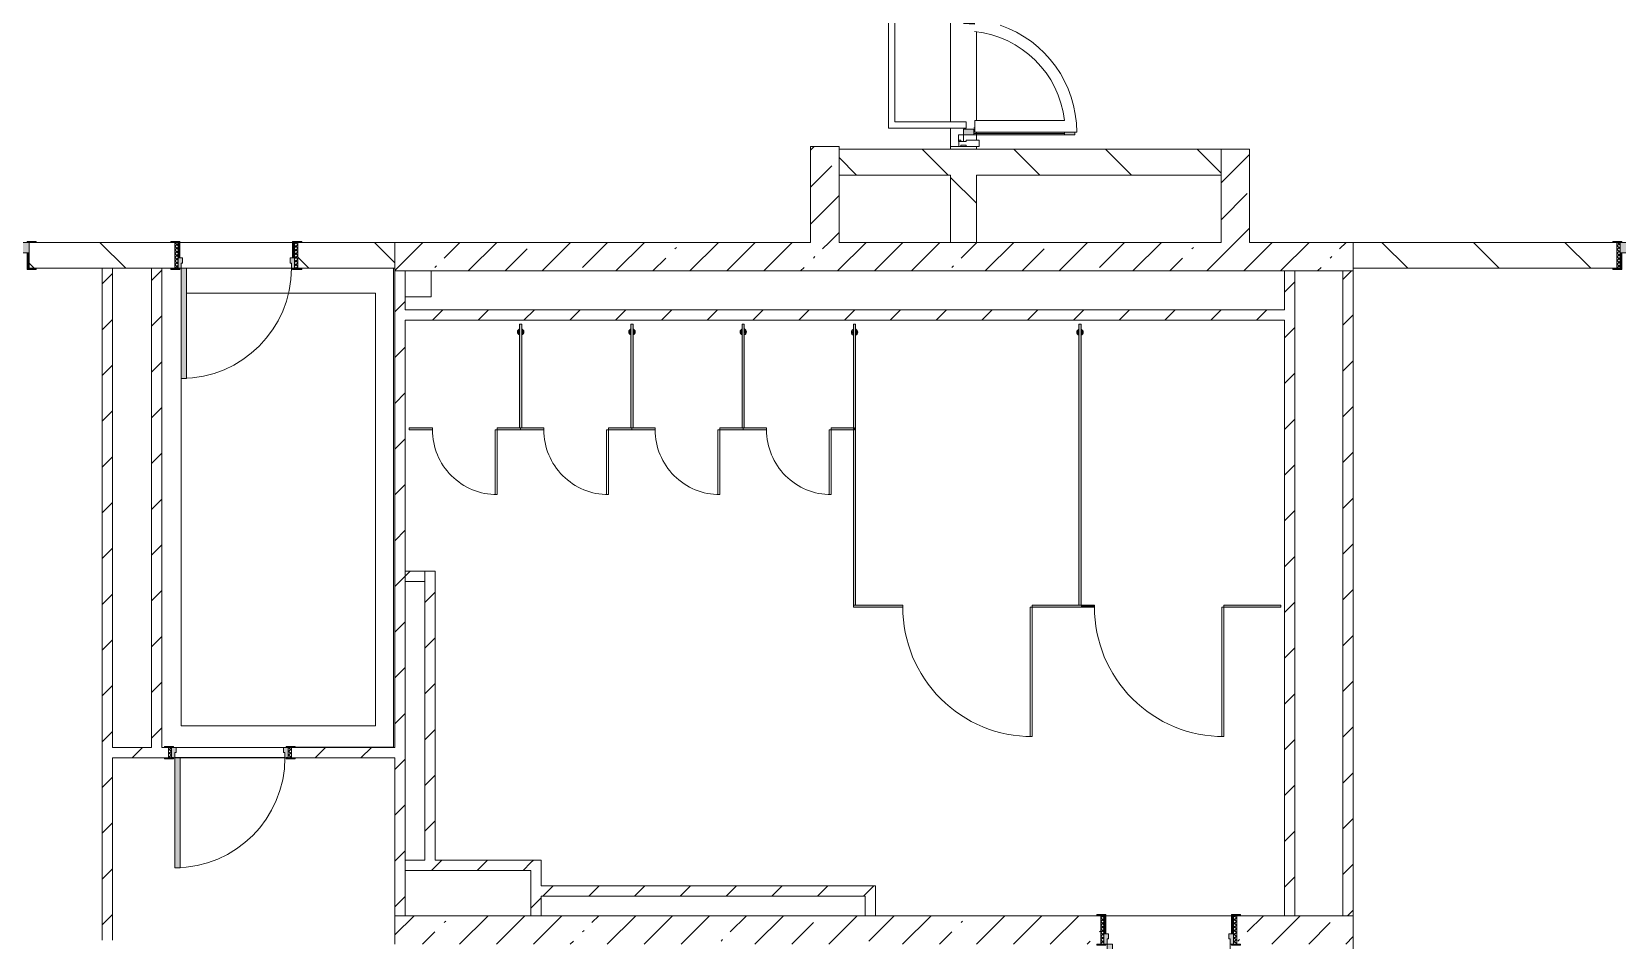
# Model space of a CAD drawing. Header units: millimetres. Extents: x 35363 to 232034, y -8553 to 29000.
# Drawn here: x 196429 to 208673, y 5210 to 12227 of the extents above; entities that cross this region are included whole.
import ezdxf

# ---------------------------------------------------------------- set-up
doc = ezdxf.new("R2010")
doc.units = ezdxf.units.MM
for name, color, linetype, lineweight in [('A-DETL-1', 7, 'Continuous', 5), ('A-DOOR-7', 7, 'Continuous', 5), ('A-GENM', 7, 'Continuous', 5), ('A-GLAZ-CWMG-2', 7, 'Continuous', 5), ('A-WALL', 7, 'Continuous', 9), ('I-WALL-3', 7, 'Continuous', 5)]:
    doc.layers.add(name, color=color, linetype=linetype, lineweight=lineweight)
for name, color, linetype, lineweight, true_color in [('A-DETL-GENF-2', 7, 'Continuous', 5, 0xe2e2e2), ('A-DETL-GENF-3', 7, 'Continuous', 5, 0xaaaaaa), ('A-DOOR-3', 7, 'Continuous', 5, 0xaaaaaa), ('A-DOOR-4', 7, 'Continuous', 5, 0xe2e2e2), ('A-DOOR-FRAM-4', 7, 'Continuous', 5, 0xe2e2e2), ('A-DOOR-FRAM-5', 7, 'Continuous', 5, 0xaaaaaa), ('A-FLOR-1', 7, 'Continuous', 5, 0xaaaaaa), ('A-GENM-2', 7, 'Continuous', 5, 0xe2ddcd)]:
    doc.layers.add(name, color=color, linetype=linetype, lineweight=lineweight, true_color=true_color)
pattern_1 = [(45, (105024.03, 0), (-176.7767, 176.7767), [])]
pattern_2 = [(45, (105024.03, 0), (-285.1231, 285.1231), []), (45, (105309.15, 0), (-285.1231, 285.1231), [504.031, -100.806, 16.764, -84.042])]
pattern_3 = [(135, (105024.03, 0), (-353.5534, -353.5534), [])]

# ---------------------------------------------------------------- blocks, each defined once
blk = doc.blocks.new('110_Дверь_СКБ_1Ст_Внутренняя1 - Д-7а_л__950x2100h_Туалет-V118-2_6_2_птичка')
at = {"layer": 'A-DOOR-3'}
h = blk.add_hatch(dxfattribs=at)
h.set_pattern_fill('FP_124', color=256, style=0, pattern_type=2)
h.set_pattern_definition([(135, (1776.41, 174.685), (-14.14214, -14.14214), []), (225, (1776.41, 174.685), (14.14214, -14.14214), [])])
h.paths.add_polyline_path([(537.5, 110), (512.5, 110), (512.5, -110), (537.5, -110)])
at = {"layer": 'A-DOOR-4'}
h = blk.add_hatch(color=256, dxfattribs=at)
h.paths.add_polyline_path([(487.5, 110), (487.5, 70), (477.5, 70), (477.5, 30), (512.5, 30), (512.5, 110)])
h.paths.add_polyline_path([(-462.5, 110), (-487.5, 110), (-487.5, 30), (-452.5, 30), (-452.5, 70), (-462.5, 70)])
at = {"layer": 'A-DOOR-FRAM-4'}
for points in [[(447.5, 1060), (447.5, 110), (487.5, 110), (487.5, 1060)], [(-472.5, 118), (-542.5, 118), (-542.5, 110), (-472.5, 110)], [(-472.5, 30), (-487.5, 30), (-487.5, -110), (-472.5, -110)], [(567.5, 118), (497.5, 118), (497.5, 110), (567.5, 110)], [(512.5, 30), (497.5, 30), (497.5, -110), (512.5, -110)], [(-472.5, -110), (-542.5, -110), (-542.5, -118), (-472.5, -118)], [(567.5, -110), (497.5, -110), (497.5, -118), (567.5, -118)]]:
    blk.add_hatch(color=256, dxfattribs=at).paths.add_polyline_path(points)
at = {"layer": 'A-DOOR-FRAM-5'}
h = blk.add_hatch(dxfattribs=at)
h.set_pattern_fill('FP_125', color=256, style=0, pattern_type=2)
h.set_pattern_definition([(45, (-346.384, 174.685), (-14.1421, 14.1421), []), (135, (-346.384, 174.685), (-14.1421, -14.1421), [])])
h.paths.add_polyline_path([(-510.2, 110), (-512.5, 110), (-510.2, -110), (-487.5, -110), (-487.5, 110)])
at = {"layer": 'A-DOOR-3'}
for p, q in [((487.5, 1060), (447.5, 1060)), ((447.5, 1060), (447.5, 110)), ((487.5, 110), (487.5, 1060)), ((447.5, 110), (487.5, 110))]:
    blk.add_line(p, q, dxfattribs=at)
blk.add_arc((487.5, 110), 950, 90, 180, dxfattribs=at)
at = {"layer": 'A-DOOR-FRAM-5'}
for p, q in [((-472.5, 118), (-542.5, 118)), ((-542.5, 118), (-542.5, 110)), ((-542.5, 110), (-472.5, 110)), ((-487.5, 110), (-512.5, 110)), ((-512.5, 110), (-512.5, -110)), ((-462.5, 110), (-487.5, 110)), ((-487.5, 110), (-487.5, 30)), ((-487.5, -110), (-487.5, 110)), ((-472.5, 110), (-487.5, 110)), ((-487.5, 110), (-487.5, 109)), ((-487.5, 109), (-472.5, 109)), ((-487.5, 30), (-452.5, 30)), ((-472.5, 30), (-487.5, 30)), ((-487.5, 30), (-487.5, -110)), ((-472.5, 110), (-472.5, 118)), ((-472.5, 109), (-472.5, 110)), ((-472.5, -110), (-472.5, 30)), ((-462.5, 70), (-462.5, 110)), ((-452.5, 70), (-462.5, 70)), ((-452.5, 30), (-452.5, 70)), ((487.5, 70), (477.5, 70)), ((477.5, 70), (477.5, 30)), ((477.5, 30), (512.5, 30)), ((487.5, 110), (487.5, 70)), ((512.5, 110), (487.5, 110)), ((567.5, 118), (497.5, 118)), ((497.5, 118), (497.5, 110)), ((512.5, 110), (497.5, 110)), ((497.5, 110), (497.5, 109)), ((497.5, 110), (567.5, 110)), ((497.5, 109), (512.5, 109)), ((512.5, 30), (497.5, 30)), ((497.5, 30), (497.5, -110)), ((512.5, 30), (512.5, 110)), ((537.5, 110), (512.5, 110)), ((512.5, 110), (512.5, -110)), ((512.5, 109), (512.5, 110)), ((512.5, -110), (512.5, 30)), ((537.5, -110), (537.5, 110)), ((567.5, 110), (567.5, 118)), ((-472.5, -110), (-542.5, -110)), ((-542.5, -110), (-542.5, -118)), ((-542.5, -118), (-472.5, -118)), ((-512.5, -110), (-487.5, -110)), ((-487.5, -110), (-472.5, -110)), ((-472.5, -118), (-472.5, -110)), ((497.5, -110), (512.5, -110)), ((567.5, -110), (497.5, -110)), ((497.5, -110), (497.5, -118)), ((497.5, -118), (567.5, -118)), ((512.5, -110), (537.5, -110)), ((567.5, -118), (567.5, -110))]:
    blk.add_line(p, q, dxfattribs=at)
blk = doc.blocks.new('110_Дверь_СКБ_2Ст - Д-2а_п_ Из коридора на лестницу-32215207-2_6_2_птичка')
at = {"layer": 'A-DOOR-4'}
for points in [[(-587.5, 100), (-587.5, 1000), (-637.5, 1000), (-637.5, 100)], [(662.5, 100), (662.5, 500), (612.5, 500), (612.5, 100)], [(712.5, -100), (712.5, 20), (697.5, 20), (697.5, -100)]]:
    blk.add_hatch(color=256, dxfattribs=at).paths.add_polyline_path(points)
h = blk.add_hatch(color=256, dxfattribs=at)
h.paths.add_polyline_path([(652.5, 20), (712.5, 20), (712.5, 100), (662.5, 100), (662.5, 50), (652.5, 50)])
h.paths.add_polyline_path([(-687.5, 20), (-627.5, 20), (-627.5, 50), (-637.5, 50), (-637.5, 100), (-687.5, 100)])
at = {"layer": 'A-DOOR-FRAM-4'}
for points in [[(-672.5, 100), (-672.5, 108), (-742.5, 108), (-742.5, 100)], [(-672.5, -100), (-672.5, 20), (-687.5, 20), (-687.5, -100)], [(767.5, 100), (767.5, 108), (697.5, 108), (697.5, 100)], [(-672.5, -108), (-672.5, -100), (-742.5, -100), (-742.5, -108)], [(767.5, -108), (767.5, -100), (697.5, -100), (697.5, -108)]]:
    blk.add_hatch(color=256, dxfattribs=at).paths.add_polyline_path(points)
at = {"layer": 'A-DOOR-3'}
for p, q in [((-637.5, 1000), (-637.5, 100)), ((-587.5, 1000), (-637.5, 1000)), ((-587.5, 100), (-587.5, 1000)), ((662.5, 500), (612.5, 500)), ((612.5, 500), (612.5, 100)), ((662.5, 100), (662.5, 500)), ((-637.5, 100), (-587.5, 100)), ((612.5, 100), (662.5, 100))]:
    blk.add_line(p, q, dxfattribs=at)
for centre, radius, start, end in [((-637.5, 100), 900, 0, 90), ((662.5, 100), 400, 90, 180)]:
    blk.add_arc(centre, radius, start, end, dxfattribs=at)
at = {"layer": 'A-DOOR-FRAM-5'}
for p, q in [((-672.5, 108), (-742.5, 108)), ((-742.5, 108), (-742.5, 100)), ((-742.5, 100), (-672.5, 100)), ((-637.5, 100), (-687.5, 100)), ((-687.5, 100), (-687.5, 20)), ((-687.5, 20), (-627.5, 20)), ((-672.5, 20), (-687.5, 20)), ((-687.5, 20), (-687.5, -100)), ((-672.5, 100), (-672.5, 108)), ((-672.5, -100), (-672.5, 20)), ((-637.5, 50), (-637.5, 100)), ((-627.5, 50), (-637.5, 50)), ((-627.5, 20), (-627.5, 50)), ((662.5, 50), (652.5, 50)), ((652.5, 50), (652.5, 20)), ((652.5, 20), (712.5, 20)), ((662.5, 100), (662.5, 50)), ((712.5, 100), (662.5, 100)), ((767.5, 108), (697.5, 108)), ((697.5, 108), (697.5, 100)), ((697.5, 100), (767.5, 100)), ((712.5, 20), (697.5, 20)), ((697.5, 20), (697.5, -100)), ((712.5, 20), (712.5, 100)), ((712.5, -100), (712.5, 20)), ((767.5, 100), (767.5, 108)), ((-672.5, -100), (-742.5, -100)), ((-742.5, -100), (-742.5, -108)), ((-742.5, -108), (-672.5, -108)), ((-687.5, -100), (-672.5, -100)), ((-672.5, -108), (-672.5, -100)), ((697.5, -100), (712.5, -100)), ((767.5, -100), (697.5, -100)), ((697.5, -100), (697.5, -108)), ((697.5, -108), (767.5, -108)), ((767.5, -108), (767.5, -100))]:
    blk.add_line(p, q, dxfattribs=at)
blk = doc.blocks.new('110_Дверь_СКБ_1Ст_Внутренняя1 - Д-8 950x2100h_охрана-V121-2_6_2_птичка')
at = {"layer": 'A-DOOR-3'}
h = blk.add_hatch(dxfattribs=at)
h.set_pattern_fill('FP_96', color=256, style=0, pattern_type=2)
h.set_pattern_definition([(135, (1826.41, 164.685), (-14.14214, -14.14214), []), (225, (1826.41, 164.685), (14.14214, -14.14214), [])])
h.paths.add_polyline_path([(487.5, 100), (462.5, 100), (462.5, -100), (487.5, -100)])
at = {"layer": 'A-DOOR-4'}
h = blk.add_hatch(color=256, dxfattribs=at)
h.paths.add_polyline_path([(-437.5, 100), (-437.5, 20), (-402.5, 20), (-402.5, 60), (-412.5, 60), (-412.5, 100), (-421.3, 100)])
h.paths.add_polyline_path([(437.5, 100), (437.5, 60), (427.5, 60), (427.5, 20), (462.5, 20), (462.5, 100)])
at = {"layer": 'A-DOOR-FRAM-4'}
for points in [[(397.5, 950), (397.5, 100), (437.5, 100), (437.5, 950)], [(-492.5, 108), (-492.5, 100), (-422.5, 100), (-422.5, 108)], [(-422.5, 20), (-437.5, 20), (-437.5, -100), (-422.5, -100)], [(489.8, 108), (447.5, 108), (447.5, 100), (517.5, 100), (517.5, 108)], [(462.5, 20), (447.5, 20), (447.5, -100), (462.5, -100)], [(-492.5, -100), (-492.5, -108), (-422.5, -108), (-422.5, -100)], [(517.5, -100), (447.5, -100), (447.5, -108), (517.5, -108)]]:
    blk.add_hatch(color=256, dxfattribs=at).paths.add_polyline_path(points)
at = {"layer": 'A-DOOR-FRAM-5'}
h = blk.add_hatch(dxfattribs=at)
h.set_pattern_fill('FP_97', color=256, style=0, pattern_type=2)
h.set_pattern_definition([(45, (-296.384, 164.685), (-14.1421, 14.1421), []), (135, (-296.384, 164.685), (-14.1421, -14.1421), [])])
h.paths.add_polyline_path([(-437.5, 100), (-462.5, 100), (-462.5, -100), (-437.5, -100)])
at = {"layer": 'A-DOOR-3'}
for p, q in [((437.5, 950), (397.5, 950)), ((397.5, 950), (397.5, 100)), ((437.5, 100), (437.5, 950)), ((397.5, 100), (437.5, 100))]:
    blk.add_line(p, q, dxfattribs=at)
blk.add_arc((437.5, 100), 850, 90, 180, dxfattribs=at)
at = {"layer": 'A-DOOR-FRAM-5'}
for p, q in [((-422.5, 108), (-492.5, 108)), ((-492.5, 108), (-492.5, 100)), ((-492.5, 100), (-422.5, 100)), ((-437.5, 100), (-462.5, 100)), ((-462.5, 100), (-462.5, -100)), ((-412.5, 100), (-437.5, 100)), ((-437.5, 100), (-437.5, 20)), ((-437.5, -100), (-437.5, 100)), ((-422.5, 100), (-437.5, 100)), ((-437.5, 100), (-437.5, 99)), ((-437.5, 99), (-422.5, 99)), ((-437.5, 20), (-402.5, 20)), ((-422.5, 20), (-437.5, 20)), ((-437.5, 20), (-437.5, -100)), ((-422.5, 100), (-422.5, 108)), ((-422.5, 99), (-422.5, 100)), ((-422.5, -100), (-422.5, 20)), ((-412.5, 60), (-412.5, 100)), ((-402.5, 60), (-412.5, 60)), ((-402.5, 20), (-402.5, 60)), ((437.5, 60), (427.5, 60)), ((427.5, 60), (427.5, 20)), ((427.5, 20), (462.5, 20)), ((437.5, 100), (437.5, 60)), ((462.5, 100), (437.5, 100)), ((517.5, 108), (447.5, 108)), ((447.5, 108), (447.5, 100)), ((462.5, 100), (447.5, 100)), ((447.5, 100), (447.5, 99)), ((447.5, 100), (517.5, 100)), ((447.5, 99), (462.5, 99)), ((462.5, 20), (447.5, 20)), ((447.5, 20), (447.5, -100)), ((462.5, 20), (462.5, 100)), ((487.5, 100), (462.5, 100)), ((462.5, 100), (462.5, -100)), ((462.5, 99), (462.5, 100)), ((462.5, -100), (462.5, 20)), ((487.5, -100), (487.5, 100)), ((517.5, 100), (517.5, 108)), ((-422.5, -100), (-492.5, -100)), ((-492.5, -100), (-492.5, -108)), ((-492.5, -108), (-422.5, -108)), ((-462.5, -100), (-437.5, -100)), ((-437.5, -100), (-422.5, -100)), ((-422.5, -108), (-422.5, -100)), ((447.5, -100), (462.5, -100)), ((517.5, -100), (447.5, -100)), ((447.5, -100), (447.5, -108)), ((447.5, -108), (517.5, -108)), ((462.5, -100), (487.5, -100)), ((517.5, -108), (517.5, -100))]:
    blk.add_line(p, q, dxfattribs=at)
blk = doc.blocks.new('110_Дверь_СКБ_1Ст_Внутренняя1 - Д-8 950x2100h_охрана-V122-2_6_2_птичка')
at = {"layer": 'A-DOOR-3'}
h = blk.add_hatch(dxfattribs=at)
h.set_pattern_fill('FP_128', color=256, style=0, pattern_type=2)
h.set_pattern_definition([(135, (1826.41, 104.685), (-14.14214, -14.14214), []), (225, (1826.41, 104.685), (14.14214, -14.14214), [])])
h.paths.add_polyline_path([(487, 40), (462, 40), (462, -40), (487, -40)])
at = {"layer": 'A-DOOR-4'}
h = blk.add_hatch(color=256, dxfattribs=at)
h.paths.add_polyline_path([(440, 40), (437, 40), (437, 0), (427, 0), (427, -40), (462, -40), (462, 40)])
h.paths.add_polyline_path([(-413, 40), (-438, 40), (-438, -40), (-403, -40), (-403, 0), (-413, 0)])
at = {"layer": 'A-DOOR-FRAM-4'}
for points in [[(397, 890), (397, 40), (437, 40), (437, 890)], [(-423, 48), (-493, 48), (-493, 40), (-423, 40)], [(517, 48), (447, 48), (447, 40), (517, 40)], [(-471, -40), (-493, -40), (-493, -48), (-423, -48), (-423, -40)], [(447, -40), (447, -48), (517, -48), (517, -40)]]:
    blk.add_hatch(color=256, dxfattribs=at).paths.add_polyline_path(points)
at = {"layer": 'A-DOOR-FRAM-5'}
h = blk.add_hatch(dxfattribs=at)
h.set_pattern_fill('FP_129', color=256, style=0, pattern_type=2)
h.set_pattern_definition([(45, (-296.384, 104.685), (-14.1421, 14.1421), []), (135, (-296.384, 104.685), (-14.1421, -14.1421), [])])
h.paths.add_polyline_path([(-438, 40), (-463, 40), (-463, -40), (-438, -40)])
at = {"layer": 'A-DOOR-3'}
for p, q in [((437, 890), (397, 890)), ((397, 890), (397, 40)), ((437, 40), (437, 890)), ((397, 40), (437, 40))]:
    blk.add_line(p, q, dxfattribs=at)
blk.add_arc((437, 40), 850, 90, 180, dxfattribs=at)
at = {"layer": 'A-DOOR-FRAM-5'}
for p, q in [((-423, 48), (-493, 48)), ((-493, 48), (-493, 40)), ((-493, 40), (-423, 40)), ((-438, 40), (-463, 40)), ((-463, 40), (-463, -40)), ((-413, 40), (-438, 40)), ((-438, 40), (-438, -40)), ((-438, -40), (-438, 40)), ((-423, 40), (-438, 40)), ((-438, 40), (-438, 39)), ((-438, 39), (-423, 39)), ((-423, 40), (-423, 48)), ((-423, 39), (-423, 40)), ((-413, 0), (-413, 40)), ((-403, 0), (-413, 0)), ((-403, -40), (-403, 0)), ((437, 0), (427, 0)), ((427, 0), (427, -40)), ((437, 40), (437, 0)), ((462, 40), (437, 40)), ((517, 48), (447, 48)), ((447, 48), (447, 40)), ((462, 40), (447, 40)), ((447, 40), (447, 39)), ((447, 40), (517, 40)), ((447, 39), (462, 39)), ((462, -40), (462, 40)), ((487, 40), (462, 40)), ((462, 40), (462, -40)), ((462, 39), (462, 40)), ((487, -40), (487, 40)), ((517, 40), (517, 48)), ((-423, -40), (-493, -40)), ((-493, -40), (-493, -48)), ((-493, -48), (-423, -48)), ((-463, -40), (-438, -40)), ((-423, -39), (-438, -39)), ((-438, -39), (-438, -40)), ((-438, -40), (-403, -40)), ((-438, -40), (-423, -40)), ((-423, -40), (-423, -39)), ((-423, -48), (-423, -40)), ((427, -40), (462, -40)), ((462, -39), (447, -39)), ((447, -39), (447, -40)), ((447, -40), (462, -40)), ((517, -40), (447, -40)), ((447, -40), (447, -48)), ((447, -48), (517, -48)), ((462, -40), (462, -39)), ((462, -40), (487, -40)), ((517, -48), (517, -40))]:
    blk.add_line(p, q, dxfattribs=at)
blk = doc.blocks.new('110_Дверь_СКБ_2Ст - Д-6_л__ ДОО_Дв_1450x2100h_Дверь из раздевальной в коридор-V123-2_6_2_птичка')
at = {"layer": 'A-DOOR-3'}
h = blk.add_hatch(dxfattribs=at)
h.set_pattern_fill('FP_25', color=256, style=0, pattern_type=2)
h.set_pattern_definition([(135, (1576.41, 164.685), (-14.14214, -14.14214), []), (225, (1576.41, 164.685), (14.14214, -14.14214), [])])
h.paths.add_polyline_path([(737.5, -100), (737.5, 100), (712.5, 100), (712.5, -100)])
at = {"layer": 'A-DOOR-4'}
for points in [[(662.5, 100), (662.5, 1050), (612.5, 1050), (612.5, 100)], [(-587.5, 100), (-587.5, 450), (-637.5, 450), (-637.5, 100)]]:
    blk.add_hatch(color=256, dxfattribs=at).paths.add_polyline_path(points)
h = blk.add_hatch(color=256, dxfattribs=at)
h.paths.add_polyline_path([(652.5, 20), (712.5, 20), (712.5, 100), (662.5, 100), (662.5, 50), (652.5, 50)])
h.paths.add_polyline_path([(-687.5, 20), (-627.5, 20), (-627.5, 50), (-637.5, 50), (-637.5, 100), (-687.5, 100)])
at = {"layer": 'A-DOOR-FRAM-4'}
for points in [[(-672.5, 100), (-672.5, 108), (-742.5, 108), (-742.5, 100)], [(-672.5, -100), (-672.5, 20), (-687.5, 20), (-687.5, -100)], [(767.5, 100), (767.5, 108), (697.5, 108), (697.5, 100)], [(712.5, -100), (712.5, 20), (697.5, 20), (697.5, -100)], [(-672.5, -108), (-672.5, -100), (-742.5, -100), (-742.5, -108)], [(767.5, -108), (767.5, -100), (697.5, -100), (697.5, -108)]]:
    blk.add_hatch(color=256, dxfattribs=at).paths.add_polyline_path(points)
at = {"layer": 'A-DOOR-FRAM-5'}
h = blk.add_hatch(dxfattribs=at)
h.set_pattern_fill('FP_26', color=256, style=0, pattern_type=2)
h.set_pattern_definition([(45, (-546.384, 164.685), (-14.1421, 14.1421), []), (135, (-546.384, 164.685), (-14.1421, -14.1421), [])])
h.paths.add_polyline_path([(-687.5, -100), (-687.5, 100), (-712.5, 100), (-712.5, -100)])
at = {"layer": 'A-DOOR-3'}
for p, q in [((662.5, 1050), (612.5, 1050)), ((612.5, 1050), (612.5, 100)), ((662.5, 100), (662.5, 1050)), ((-637.5, 450), (-637.5, 100)), ((-587.5, 450), (-637.5, 450)), ((-587.5, 100), (-587.5, 450)), ((-637.5, 100), (-587.5, 100)), ((612.5, 100), (662.5, 100))]:
    blk.add_line(p, q, dxfattribs=at)
for centre, radius, start, end in [((662.5, 100), 950, 90, 180), ((-637.5, 100), 350, 360, 90)]:
    blk.add_arc(centre, radius, start, end, dxfattribs=at)
at = {"layer": 'A-DOOR-FRAM-5'}
for p, q in [((-672.5, 108), (-742.5, 108)), ((-742.5, 108), (-742.5, 100)), ((-742.5, 100), (-672.5, 100)), ((-687.5, 100), (-712.5, 100)), ((-712.5, 100), (-712.5, -100)), ((-637.5, 100), (-687.5, 100)), ((-687.5, 100), (-687.5, 20)), ((-687.5, -100), (-687.5, 100)), ((-687.5, 20), (-627.5, 20)), ((-672.5, 20), (-687.5, 20)), ((-687.5, 20), (-687.5, -100)), ((-672.5, 100), (-672.5, 108)), ((-672.5, -100), (-672.5, 20)), ((-637.5, 50), (-637.5, 100)), ((-627.5, 50), (-637.5, 50)), ((-627.5, 20), (-627.5, 50)), ((662.5, 50), (652.5, 50)), ((652.5, 50), (652.5, 20)), ((652.5, 20), (712.5, 20)), ((662.5, 100), (662.5, 50)), ((712.5, 100), (662.5, 100)), ((767.5, 108), (697.5, 108)), ((697.5, 108), (697.5, 100)), ((697.5, 100), (767.5, 100)), ((712.5, 20), (697.5, 20)), ((697.5, 20), (697.5, -100)), ((712.5, 20), (712.5, 100)), ((737.5, 100), (712.5, 100)), ((712.5, 100), (712.5, -100)), ((712.5, -100), (712.5, 20)), ((737.5, -100), (737.5, 100)), ((767.5, 100), (767.5, 108)), ((-672.5, -100), (-742.5, -100)), ((-742.5, -100), (-742.5, -108)), ((-742.5, -108), (-672.5, -108)), ((-712.5, -100), (-687.5, -100)), ((-687.5, -100), (-672.5, -100)), ((-672.5, -108), (-672.5, -100)), ((697.5, -100), (712.5, -100)), ((767.5, -100), (697.5, -100)), ((697.5, -100), (697.5, -108)), ((697.5, -108), (767.5, -108)), ((712.5, -100), (737.5, -100)), ((767.5, -108), (767.5, -100))]:
    blk.add_line(p, q, dxfattribs=at)
blk = doc.blocks.new('131_Сантехническая перегородка 7 - СП-1-V200-2_6_2_птичка')
at = {"layer": 'A-GENM-2'}
blk.add_hatch(color=256, dxfattribs=at).paths.add_polyline_path([(2166, 8), (-4, 8), (-4, -8), (2166, -8)])
at = {"layer": 'A-GENM'}
for p, q in [((2166, 8), (-4, 8)), ((-4, 8), (-4, -8)), ((2166, -8), (2166, 8)), ((-4, -8), (2166, -8))]:
    blk.add_line(p, q, dxfattribs=at)
at = {"layer": 'A-GENM', "flags": 128}
for points in [[(71, 8), (71, 9), (71, 9), (70, 9), (70, 10), (70, 10), (69, 11), (69, 11), (68, 12), (68, 12), (67, 12), (67, 13), (66, 13), (66, 13), (65, 14), (65, 14), (64, 14), (64, 14), (63, 14), (62, 15), (62, 15), (61, 15), (61, 15), (60, 15), (59, 15), (59, 15), (58, 15), (58, 15), (57, 15), (56, 15), (56, 15), (55, 15), (55, 15), (54, 14), (54, 14), (53, 14), (52, 14), (52, 13), (51, 13), (51, 13), (50, 13), (50, 12), (49, 12), (49, 11), (48, 11), (48, 11), (48, 10), (47, 10), (47, 9), (46, 9), (46, 8), (46, 8)], [(46, -8), (46, -9), (47, -9), (47, -9), (47, -10), (48, -10), (48, -11), (49, -11), (49, -12), (50, -12), (50, -12), (51, -13), (51, -13), (52, -13), (52, -14), (53, -14), (53, -14), (54, -14), (54, -14), (55, -15), (56, -15), (56, -15), (57, -15), (57, -15), (58, -15), (59, -15), (59, -15), (60, -15), (60, -15), (61, -15), (62, -15), (62, -15), (63, -15), (63, -14), (64, -14), (64, -14), (65, -14), (66, -13), (66, -13), (67, -13), (67, -13), (68, -12), (68, -12), (69, -11), (69, -11), (69, -11), (70, -10), (70, -10), (71, -9), (71, -9), (71, -8), (71, -8)]]:
    blk.add_lwpolyline(points, dxfattribs=at)
at = {"layer": 'A-GENM'}
for radius, start, end in [(24.6, 19.9113, 160.0887), (17.6, 45, 135), (17.6, 45, 135), (15.1, 45, 135), (24.6, 199.9113, 340.0887), (17.6, 225, 315), (17.6, 225, 315), (15.1, 225, 315)]:
    blk.add_arc((59, 0), radius, start, end, dxfattribs=at)
blk = doc.blocks.new('131_Сантехническая перегородка 6 - СП-1-V201-2_6_2_птичка')
at = {"layer": 'A-GENM-2'}
blk.add_hatch(color=256, dxfattribs=at).paths.add_polyline_path([(800, 8), (0, 8), (0, -8), (800, -8)])
at = {"layer": 'A-GENM'}
for p, q in [((800, 8), (0, 8)), ((0, 8), (0, -8)), ((800, -8), (800, 8)), ((0, -8), (800, -8))]:
    blk.add_line(p, q, dxfattribs=at)
at = {"layer": 'A-GENM', "flags": 128}
for points in [[(71, 8), (71, 9), (71, 9), (70, 9), (70, 10), (70, 10), (69, 11), (69, 11), (68, 12), (68, 12), (67, 12), (67, 13), (66, 13), (66, 13), (65, 14), (65, 14), (64, 14), (64, 14), (63, 14), (62, 15), (62, 15), (61, 15), (61, 15), (60, 15), (59, 15), (59, 15), (58, 15), (58, 15), (57, 15), (56, 15), (56, 15), (55, 15), (55, 15), (54, 14), (54, 14), (53, 14), (52, 14), (52, 13), (51, 13), (51, 13), (50, 13), (50, 12), (49, 12), (49, 11), (48, 11), (48, 11), (48, 10), (47, 10), (47, 9), (46, 9), (46, 8), (46, 8)], [(46, -8), (46, -9), (47, -9), (47, -9), (47, -10), (48, -10), (48, -11), (49, -11), (49, -12), (50, -12), (50, -12), (51, -13), (51, -13), (52, -13), (52, -14), (53, -14), (53, -14), (54, -14), (54, -14), (55, -15), (56, -15), (56, -15), (57, -15), (57, -15), (58, -15), (59, -15), (59, -15), (60, -15), (60, -15), (61, -15), (62, -15), (62, -15), (63, -15), (63, -14), (64, -14), (64, -14), (65, -14), (66, -13), (66, -13), (67, -13), (67, -13), (68, -12), (68, -12), (69, -11), (69, -11), (69, -11), (70, -10), (70, -10), (71, -9), (71, -9), (71, -8), (71, -8)]]:
    blk.add_lwpolyline(points, dxfattribs=at)
at = {"layer": 'A-GENM'}
for radius, start, end in [(24.6, 19.9113, 160.0887), (17.6, 45, 135), (17.6, 45, 135), (15.1, 45, 135), (24.6, 199.9113, 340.0887), (17.6, 225, 315), (17.6, 225, 315), (15.1, 225, 315)]:
    blk.add_arc((59, 0), radius, start, end, dxfattribs=at)
blk = doc.blocks.new('131_Сантехническая перегородка_Дверь МГН - СД-1-V202-2_6_2_птичка')
at = {"layer": 'A-GENM-2'}
for points in [[(-370, 8), (-370, -8), (10, -8), (10, 8)], [(1010, 8), (1010, -8), (1390, -8), (1390, 8)]]:
    blk.add_hatch(color=256, dxfattribs=at).paths.add_polyline_path(points)
at = {"layer": 'A-DOOR-7'}
for p, q in [((10, 1008), (26, 1008)), ((10, 8), (10, 1008)), ((26, 8), (26, 1008)), ((10, 8), (26, 8))]:
    blk.add_line(p, q, dxfattribs=at)
blk.add_arc((10, 8), 1000, 360, 90, dxfattribs=at)
at = {"layer": 'A-GENM'}
for p, q in [((10, 8), (-370, 8)), ((-370, 8), (-370, -8)), ((10, -8), (10, 8)), ((1390, 8), (1010, 8)), ((1010, 8), (1010, -8)), ((1390, -8), (1390, 8)), ((-370, -8), (10, -8)), ((1010, -8), (1390, -8))]:
    blk.add_line(p, q, dxfattribs=at)
blk = doc.blocks.new('131_Сантехническая перегородка_Дверь 5 - СД-1-V203-2_6_2_птичка')
at = {"layer": 'A-GENM-2'}
for points in [[(70, 8), (70, -8), (250, -8), (250, 8)], [(750, 8), (750, -8), (930, -8), (930, 8)]]:
    blk.add_hatch(color=256, dxfattribs=at).paths.add_polyline_path(points)
at = {"layer": 'A-DOOR-7'}
for p, q in [((266, 508), (250, 508)), ((250, 8), (250, 508)), ((266, 8), (266, 508)), ((266, 8), (250, 8))]:
    blk.add_line(p, q, dxfattribs=at)
blk.add_arc((250, 8), 500, 360, 90, dxfattribs=at)
at = {"layer": 'A-GENM'}
for p, q in [((250, 8), (70, 8)), ((70, 8), (70, -8)), ((250, -8), (250, 8)), ((930, 8), (750, 8)), ((750, 8), (750, -8)), ((930, -8), (930, 8)), ((70, -8), (250, -8)), ((750, -8), (930, -8))]:
    blk.add_line(p, q, dxfattribs=at)
blk = doc.blocks.new('131_Сантехническая перегородка_Дверь МГН 2 - СД-1-V204-2_6_2_птичка')
at = {"layer": 'A-GENM-2'}
for points in [[(-430, 8), (-430, -8), (10, -8), (10, 8)], [(1010, 8), (1010, -8), (1110, -8), (1110, 8)]]:
    blk.add_hatch(color=256, dxfattribs=at).paths.add_polyline_path(points)
at = {"layer": 'A-DOOR-7'}
for p, q in [((10, 1008), (26, 1008)), ((10, 8), (10, 1008)), ((26, 8), (26, 1008)), ((10, 8), (26, 8))]:
    blk.add_line(p, q, dxfattribs=at)
blk.add_arc((10, 8), 1000, 360, 90, dxfattribs=at)
at = {"layer": 'A-GENM'}
for p, q in [((10, 8), (-430, 8)), ((-430, 8), (-430, -8)), ((10, -8), (10, 8)), ((1110, 8), (1010, 8)), ((1010, 8), (1010, -8)), ((1110, -8), (1110, 8)), ((-430, -8), (10, -8)), ((1010, -8), (1110, -8))]:
    blk.add_line(p, q, dxfattribs=at)
blk = doc.blocks.new('Дверь_Витражная_остекление_ - ВВ-7 остекление-32349468-2_6_2_птичка')
at = {"layer": 'A-DETL-GENF-2'}
for points in [[(-860, -107), (-860, -880), (-837, -880), (-837, -107), (-815, -107), (-815, -20), (-860, -20)], [(865, -104), (878, -104), (878, -880), (910, -880), (910, -140), (900, -140), (900, -40), (910, -40), (910, -20), (865, -20)]]:
    blk.add_hatch(color=256, dxfattribs=at).paths.add_polyline_path(points)
at = {"layer": 'A-DETL-GENF-3'}
for p, q in [((-815, -20), (-860, -20)), ((-860, -880), (-860, -20)), ((-815, -20), (-860, -20)), ((-860, -20), (-860, -880)), ((-860, -100), (-815, -100)), ((-850, -800), (-850, -100)), ((-815, -107), (-815, -20)), ((-815, -107), (-815, -20)), ((-806, -107), (-806, -100)), ((865, -104), (865, -20)), ((865, -20), (865, -104)), ((900, -100), (865, -100)), ((900, -800), (900, -140)), ((910, -880), (910, -140)), ((910, -880), (910, -140)), ((-860, -800), (-837, -800)), ((910, -800), (878, -800)), ((-860, -880), (-837, -880)), ((-860, -880), (-837, -880)), ((910, -880), (878, -880)), ((878, -880), (910, -880))]:
    blk.add_line(p, q, dxfattribs=at)
at = {"layer": 'A-DOOR-3'}
for p, q in [((-910, 20), (-860, 20)), ((-910, -20), (-910, 20)), ((-860, 20), (-860, -20)), ((860, 20), (910, 20)), ((860, -20), (860, 20)), ((910, 20), (910, -20)), ((-860, -20), (-910, -20)), ((-860, -880), (-860, -20)), ((910, -20), (860, -20)), ((860, -104), (860, -39))]:
    blk.add_line(p, q, dxfattribs=at)
for centre, start, end in [((-860, -20), 354.2215, 0), ((860, -20), 180, 185.7785), ((-860, -20), 270, 271.5473)]:
    blk.add_arc(centre, 860, start, end, dxfattribs=at)
blk = doc.blocks.new('Прямоугольный импост - Импост структурный с накладкой - 160мм Темный-32310142-2_6_2_птичка')
at = {"layer": 'A-GLAZ-CWMG-2'}
for p, q in [((-50, 0), (-50, 17)), ((-50, 17), (0, 17)), ((-40, 0), (-50, 0)), ((-40, -40), (-40, 0)), ((0, 0), (-10, 0)), ((-10, 0), (-10, -40)), ((0, 17), (0, 0)), ((-50, -140), (-50, -40)), ((-50, -40), (-40, -40)), ((-10, -40), (0, -40)), ((0, -40), (0, -140)), ((0, -140), (-50, -140))]:
    blk.add_line(p, q, dxfattribs=at)

msp = doc.modelspace()

# ---------------------------------------------------------------- hatches: boundary and pattern name
at = {"layer": 'I-WALL-3'}
h = msp.add_hatch(dxfattribs=at)
h.set_pattern_fill('FP_91', color=256, style=0, pattern_type=2)
h.set_pattern_definition(pattern_2)
h.paths.add_polyline_path([(202663, 10600), (202663, 11340), (202443, 11340), (202443, 10600)])
h = msp.add_hatch(dxfattribs=at)
h.set_pattern_fill('FP_94', color=256, style=0, pattern_type=2)
h.set_pattern_definition(pattern_3)
h.paths.add_polyline_path([(205613, 11120), (205613, 11320), (202663, 11320), (202663, 11120), (203909.5, 11120)])
h = msp.add_hatch(dxfattribs=at)
h.set_pattern_fill('FP_91', color=256, style=0, pattern_type=2)
h.set_pattern_definition(pattern_2)
h.paths.add_polyline_path([(205833, 10600), (205833, 11320), (205613, 11320), (205613, 10600), (205731.7, 10600)])
h = msp.add_hatch(dxfattribs=at)
h.set_pattern_fill('FP_94', color=256, style=0, pattern_type=2)
h.set_pattern_definition(pattern_3)
h.paths.add_polyline_path([(203724, 10600), (203724, 11120), (203524, 11120), (203524, 10600)])
h = msp.add_hatch(dxfattribs=at)
h.set_pattern_fill('FP_94', color=256, style=0, pattern_type=2)
h.set_pattern_definition(pattern_3)
h.paths.add_polyline_path([(194634, 10400), (195009, 10400), (195009, 10600), (194634, 10600)])
h.paths.add_polyline_path([(199234, 10400), (199234, 10600), (198484, 10600), (198484, 10400), (198898.4, 10400)])
h.paths.add_polyline_path([(196409, 10400), (197534, 10400), (197531.8, 10600), (196409, 10600), (196409, 10520)])
h = msp.add_hatch(dxfattribs=at)
h.set_pattern_fill('FP_91', color=256, style=0, pattern_type=2)
h.set_pattern_definition(pattern_2)
h.paths.add_polyline_path([(206634, 10380), (206634, 10600), (199234, 10600), (199234, 10380), (205731.7, 10380)])
h = msp.add_hatch(dxfattribs=at)
h.set_pattern_fill('FP_94', color=256, style=0, pattern_type=2)
h.set_pattern_definition(pattern_3)
h.paths.add_polyline_path([(210149, 10400), (212154, 10400), (212154, 10600), (210119, 10600), (210119, 10400)])
h.paths.add_polyline_path([(207553.9, 10400), (208669, 10400), (208669, 10600), (206634, 10600), (206634, 10400)])
h = msp.add_hatch(dxfattribs=at)
h.set_pattern_fill('FP_95', color=256, style=0, pattern_type=2)
h.set_pattern_definition(pattern_1)
h.paths.add_polyline_path([(196974, 125), (197054, 125), (197054, 3755), (196974, 3755), (196974, 651.7)])
h.paths.add_polyline_path([(197054, 5155), (197054, 10400), (196974, 10400), (196974, 5155), (197024, 5155)])
h = msp.add_hatch(dxfattribs=at)
h.set_pattern_fill('FP_95', color=256, style=0, pattern_type=2)
h.set_pattern_definition(pattern_1)
h.paths.add_polyline_path([(197354, 6700), (197434, 6700), (197434, 10400), (197354, 10400), (197354, 7114.7)])
h = msp.add_hatch(dxfattribs=at)
h.set_pattern_fill('FP_95', color=256, style=0, pattern_type=2)
h.set_pattern_definition(pattern_1)
h.paths.add_polyline_path([(199314, 5400), (199314, 10380), (199234, 10380), (199234, 5400)])
h = msp.add_hatch(dxfattribs=at)
h.set_pattern_fill('FP_95', color=256, style=0, pattern_type=2)
h.set_pattern_definition(pattern_1)
h.paths.add_polyline_path([(206104, 5400), (206184, 5400), (206184, 10380), (206104, 10380), (206104, 5939.6)])
h = msp.add_hatch(dxfattribs=at)
h.set_pattern_fill('FP_95', color=256, style=0, pattern_type=2)
h.set_pattern_definition(pattern_1)
h.paths.add_polyline_path([(206634, 5400), (206634, 10380), (206554, 10380), (206554, 5400)])
h = msp.add_hatch(dxfattribs=at)
h.set_pattern_fill('FP_95', color=256, style=0, pattern_type=2)
h.set_pattern_definition(pattern_1)
h.paths.add_polyline_path([(206104, 10000), (206104, 10080), (199314, 10080), (199314, 10000), (205731.7, 10000)])
h = msp.add_hatch(dxfattribs=at)
h.set_pattern_fill('FP_95', color=256, style=0, pattern_type=2)
h.set_pattern_definition(pattern_1)
h.paths.add_polyline_path([(199464, 7980), (199464, 8060), (199314, 8060), (199314, 7980)])
h = msp.add_hatch(dxfattribs=at)
h.set_pattern_fill('FP_95', color=256, style=0, pattern_type=2)
h.set_pattern_definition(pattern_1)
h.paths.add_polyline_path([(199464, 7980), (199544, 7980), (199544, 8060), (199314, 8060), (199314, 7980)])
h = msp.add_hatch(dxfattribs=at)
h.set_pattern_fill('FP_95', color=256, style=0, pattern_type=2)
h.set_pattern_definition(pattern_1)
h.paths.add_polyline_path([(199544, 5830), (199544, 7980), (199464, 7980), (199464, 5830)])
h = msp.add_hatch(dxfattribs=at)
h.set_pattern_fill('FP_95', color=256, style=0, pattern_type=2)
h.set_pattern_definition(pattern_1)
h.paths.add_polyline_path([(198464, 6620), (199234, 6620), (199234, 6700), (198434, 6700), (198434, 6620), (198442.9, 6620)])
h.paths.add_polyline_path([(197054, 6620), (197484, 6620), (197484, 6700), (197054, 6700)])
h = msp.add_hatch(dxfattribs=at)
h.set_pattern_fill('FP_95', color=256, style=0, pattern_type=2)
h.set_pattern_definition(pattern_1)
h.paths.add_polyline_path([(200284, 5750), (200284, 5830), (199314, 5830), (199314, 5750), (200265.1, 5750)])
h = msp.add_hatch(dxfattribs=at)
h.set_pattern_fill('FP_95', color=256, style=0, pattern_type=2)
h.set_pattern_definition(pattern_1)
h.paths.add_polyline_path([(200284, 5400), (200364, 5400), (200364, 5830), (200284, 5830), (200284, 5750)])
h = msp.add_hatch(dxfattribs=at)
h.set_pattern_fill('FP_95', color=256, style=0, pattern_type=2)
h.set_pattern_definition(pattern_1)
h.paths.add_polyline_path([(202864, 5550), (202864, 5630), (200364, 5630), (200364, 5550)])
h = msp.add_hatch(dxfattribs=at)
h.set_pattern_fill('FP_95', color=256, style=0, pattern_type=2)
h.set_pattern_definition(pattern_1)
h.paths.add_polyline_path([(202944, 5400), (202944, 5630), (202864, 5630), (202864, 5400)])
h = msp.add_hatch(dxfattribs=at)
h.set_pattern_fill('FP_91', color=256, style=0, pattern_type=2)
h.set_pattern_definition(pattern_2)
h.paths.add_polyline_path([(206634, 5180), (206634, 5400), (205734, 5400), (205734, 5180), (206594, 5180)])
h.paths.add_polyline_path([(203909.5, 5180), (204684, 5180), (204684, 5400), (199234, 5400), (199234, 5180), (200265.1, 5180)])

# ---------------------------------------------------------------- linework, layer by layer
at = {"layer": 'A-DETL-1'}
for p, q in [((197624, 10207.5), (199084, 10207.5)), ((199084, 10207.5), (199084, 6867.5)), ((197584, 6867.5), (197584, 9550)), ((199084, 6867.5), (197584, 6867.5))]:
    msp.add_line(p, q, dxfattribs=at)
at = {"layer": 'A-FLOR-1'}
for p, q in [((203044, 13150), (203044, 11481.2)), ((203094, 11531.2), (203094, 13100)), ((203644, 11531.2), (203094, 11531.2)), ((203644, 11481.2), (203644, 11531.2)), ((204403.7, 11542.2), (203711.9, 11542.2)), ((203711.9, 11542.2), (203711.9, 11452.8)), ((203044, 11481.2), (203644, 11481.2)), ((203711.9, 11452.8), (204498.9, 11452.8)), ((198434, 10401.4), (197584, 10401.4)), ((197584, 10401), (198434, 10401)), ((199224, 6701.4), (199224, 10400)), ((199514, 10380), (199514, 10180)), ((199514, 10180), (199314, 10180)), ((197534, 6621.4), (198384, 6621.4)), ((198464, 6701.4), (199224, 6701.4))]:
    msp.add_line(p, q, dxfattribs=at)
for radius, start, end in [(870, 360, 71.40745), (780, 6.57701, 84.00325)]:
    msp.add_arc((203628.9, 11452.8), radius, start, end, dxfattribs=at)
at = {"layer": 'A-WALL'}
for p, q in [((203524, 10600), (203724, 10600)), ((197054, 10400), (196974, 10400)), ((197434, 10400), (197354, 10400)), ((199314, 10380), (199234, 10380)), ((199234, 5400), (199314, 5400)), ((206104, 5400), (206184, 5400)), ((206554, 5400), (206634, 5400))]:
    msp.add_line(p, q, dxfattribs=at)
at = {"layer": 'I-WALL-3'}
for p, q in [((203524, 11531.2), (203524, 13100)), ((203724, 12226.3), (203724, 11542.2)), ((203524, 11320), (203524, 11481.2)), ((203724, 11452.8), (203724, 11390)), ((202443, 11340), (202443, 10600)), ((202663, 11340), (202443, 11340)), ((202663, 10600), (202663, 11340)), ((205613, 11320), (202663, 11320)), ((203724, 11340), (203524, 11340)), ((203724, 11320), (203724, 11340)), ((205613, 11320), (205613, 10600)), ((205833, 11320), (205613, 11320)), ((205833, 10600), (205833, 11320)), ((202663, 11120), (203524, 11120)), ((203524, 11120), (203524, 10600)), ((203724, 10600), (203724, 11120)), ((203724, 11120), (205613, 11120)), ((197504, 10600), (196464, 10600)), ((197574, 10600), (198442.9, 10600)), ((202443, 10600), (198514, 10600)), ((199234, 6700), (199234, 10600)), ((203524, 10600), (202663, 10600)), ((205613, 10600), (203724, 10600)), ((208639, 10600), (205833, 10600)), ((206634, 10600), (206634, 2970)), ((196464, 10400), (196974, 10400)), ((196974, 10400), (196974, 5210)), ((197054, 6700), (197054, 10400)), ((197054, 10400), (197354, 10400)), ((197354, 10400), (197354, 6700)), ((197434, 6700), (197434, 10400)), ((197434, 10400), (197504, 10400)), ((198434, 10400), (197624, 10400)), ((198514, 10400), (199234, 10400)), ((199314, 10080), (199314, 10380)), ((199314, 10380), (206634, 10380)), ((206104, 10380), (206104, 10080)), ((206184, 5400), (206184, 10380)), ((206554, 10380), (206554, 5400)), ((206634, 10400), (208639, 10400)), ((206104, 10080), (199314, 10080)), ((199314, 5400), (199314, 10000)), ((199314, 10000), (206104, 10000)), ((206104, 10000), (206104, 5400)), ((199544, 8060), (199314, 8060)), ((199314, 7980), (199464, 7980)), ((199464, 8060), (199464, 5830)), ((199544, 5830), (199544, 8060)), ((197354, 6700), (197054, 6700)), ((197054, 6620), (197454, 6620)), ((197054, 5210), (197054, 6620)), ((197454, 6700), (197434, 6700)), ((197544, 6700), (198374, 6700)), ((198384, 6620), (197574, 6620)), ((199234, 6700), (198464, 6700)), ((198464, 6620), (199234, 6620)), ((199234, 6620), (199234, 5180)), ((199464, 5830), (199314, 5830)), ((200364, 5830), (199544, 5830)), ((200364, 5630), (200364, 5830)), ((199314, 5750), (200284, 5750)), ((200284, 5750), (200284, 5400)), ((202944, 5630), (200364, 5630)), ((200364, 5550), (202864, 5550)), ((200364, 5400), (200364, 5550)), ((202864, 5550), (202864, 5400)), ((202944, 5400), (202944, 5630)), ((204654, 5400), (199314, 5400)), ((204724, 5400), (205694, 5400)), ((206104, 5400), (205764, 5400)), ((206554, 5400), (206184, 5400))]:
    msp.add_line(p, q, dxfattribs=at)

# ---------------------------------------------------------------- block references
at = {"layer": 'A-DOOR-3'}
for name, p, rotation in [('Дверь_Витражная_остекление_ - ВВ-7 остекление-32349468-2_6_2_птичка', (203605, 12290), 89.99999999999993), ('110_Дверь_СКБ_1Ст_Внутренняя1 - Д-8 950x2100h_охрана-V121-2_6_2_птичка', (198021.5, 10500), 180), ('110_Дверь_СКБ_1Ст_Внутренняя1 - Д-8 950x2100h_охрана-V122-2_6_2_птичка', (197971.5, 6660), 180), ('110_Дверь_СКБ_1Ст_Внутренняя1 - Д-7а_л__950x2100h_Туалет-V118-2_6_2_птичка', (205221.5, 5290), 180)]:
    msp.add_blockref(name, p, dxfattribs=dict(at, rotation=rotation))
for name, p in [('110_Дверь_СКБ_2Ст - Д-6_л__ ДОО_Дв_1450x2100h_Дверь из раздевальной в коридор-V123-2_6_2_птичка', (209381.5, 10500)), ('110_Дверь_СКБ_2Ст - Д-2а_п_ Из коридора на лестницу-32215207-2_6_2_птичка', (195696.5, 10500))]:
    msp.add_blockref(name, p, dxfattribs=at)
at = {"layer": 'A-GENM'}
for name, p, rotation in [('131_Сантехническая перегородка 6 - СП-1-V201-2_6_2_птичка', (200204.7, 9968), 270.0000000000007), ('131_Сантехническая перегородка 6 - СП-1-V201-2_6_2_птичка', (201064.3, 9968), 270.0000000000007), ('131_Сантехническая перегородка 6 - СП-1-V201-2_6_2_птичка', (201923.9, 9968), 270.0000000000007), ('131_Сантехническая перегородка 7 - СП-1-V200-2_6_2_птичка', (202783.5, 9964.9), 269.9999999999999), ('131_Сантехническая перегородка 7 - СП-1-V200-2_6_2_птичка', (204524, 9964.9), 269.9999999999999), ('131_Сантехническая перегородка_Дверь 5 - СД-1-V203-2_6_2_птичка', (200273.5, 9160), 180), ('131_Сантехническая перегородка_Дверь 5 - СД-1-V203-2_6_2_птичка', (201133.5, 9160), 180), ('131_Сантехническая перегородка_Дверь 5 - СД-1-V203-2_6_2_птичка', (201993.5, 9160), 180), ('131_Сантехническая перегородка_Дверь 5 - СД-1-V203-2_6_2_птичка', (202853.5, 9160), 180), ('131_Сантехническая перегородка_Дверь МГН - СД-1-V202-2_6_2_птичка', (204165.5, 7791), 180), ('131_Сантехническая перегородка_Дверь МГН 2 - СД-1-V204-2_6_2_птичка', (205645.5, 7791), 180)]:
    msp.add_blockref(name, p, dxfattribs=dict(at, rotation=rotation))
at = {"layer": 'A-GLAZ-CWMG-2', "extrusion": (0, 0, -1), "rotation": 270.0000000000001}
msp.add_blockref('Прямоугольный импост - Импост структурный с накладкой - 160мм Темный-32310142-2_6_2_птичка', (-203605, 11340), dxfattribs=at)

doc.saveas('drawing.dxf')
